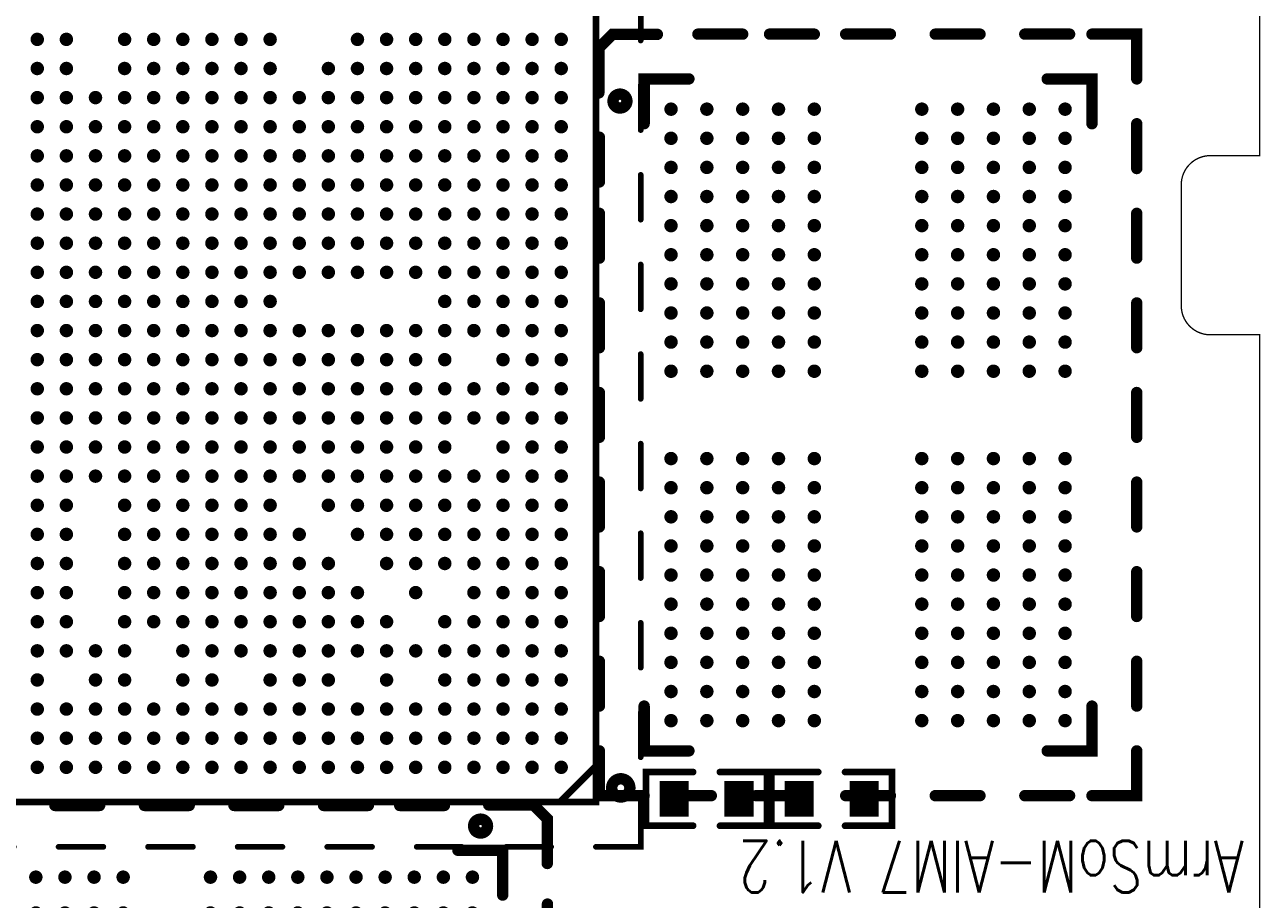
# Model space of a CAD drawing. Extents: x -0.2 to 69.5, y 0 to 51.5.
# Drawn here: x 41.88 to 69.47, y 10.42 to 29.94 of the extents above; entities that cross this region are included whole.
import ezdxf

# ---------------------------------------------------------------- set-up
doc = ezdxf.new("R2010")
doc.units = 0
for name, color, linetype in [('2D_LINE_00', 253, 'CONTINUOUS'), ('2D_LINE_01', 253, 'CONTINUOUS'), ('DRIL_NPLTE_THRU_01', 255, 'CONTINUOUS'), ('DRIL_PLTE_THRU_01', 255, 'CONTINUOUS'), ('PADS_INNER', 253, 'CONTINUOUS'), ('PADS_TOP', 253, 'CONTINUOUS'), ('PART_TOP_2DLINE_01', 1, 'CONTINUOUS'), ('PART_TOP_2DLINE_126', 255, 'CONTINUOUS'), ('TEXT_126', 255, 'CONTINUOUS')]:
    doc.layers.add(name, color=color, linetype=linetype)
doc.styles.add('W0$1651', font='simplex', dxfattribs={"width": 0.75})

# ---------------------------------------------------------------- blocks, each defined once
blk = doc.blocks.new('SMOOTH_0$2032')
at = {"const_width": 0.1016}
blk.add_lwpolyline([(-0.0508, 0, 1), (0.0508, 0, 1)], format="xyb", close=True, dxfattribs=at)
blk = doc.blocks.new('DRAWING_1')
at = {"layer": '2D_LINE_01', "const_width": 0.2032}
blk.add_lwpolyline([(0, 0), (0, 0.002032)], dxfattribs=at)
at = {"layer": '2D_LINE_01'}
for p in [(0, 0.002032), (0, 0)]:
    blk.add_blockref('SMOOTH_0$2032', p, dxfattribs=at)
blk = doc.blocks.new('DRAWING_551')
at = {"layer": '2D_LINE_00', "const_width": 0.03}
blk.add_lwpolyline([(-28.563, 26.915), (8.386, 26.915, -0.414214), (8.987, 26.315), (8.987, 8.915), (7.886, 8.915, 0.414214), (7.237, 8.266), (7.237, 5.564, 0.414214), (7.886, 4.915), (8.987, 4.915), (8.987, -17.484, -0.414214), (8.386, -18.085), (-60.014, -18.085, -0.414214)], format="xyb", dxfattribs=at)
blk = doc.blocks.new('SMOOTH_0$150114')
at = {"const_width": 0.075057}
blk.add_lwpolyline([(-0.037528, 0, 1), (0.037528, 0, 1)], format="xyb", close=True, dxfattribs=at)
blk = doc.blocks.new('PART_BODY_TOP_729')
at = {"layer": 'PART_TOP_2DLINE_126', "const_width": 0.15}
for points in [[(-0.3, 0.6), (-1.35, 0.6), (-1.35, -0.6), (-0.3, -0.6)], [(0.3, 0.6), (1.35, 0.6), (1.35, -0.6), (0.3, -0.6)]]:
    blk.add_lwpolyline(points, dxfattribs=at)
at = {"layer": 'PART_TOP_2DLINE_126'}
for p in [(-1.35, 0.6), (-0.3, 0.6), (0.3, 0.6), (1.35, 0.6), (-1.35, -0.6), (-0.3, -0.6), (0.3, -0.6), (1.35, -0.6)]:
    blk.add_blockref('SMOOTH_0$150114', p, dxfattribs=at)
blk = doc.blocks.new('DRIL_HOLE_0')
blk.add_lwpolyline([(0, 0, 1), (0, 0, 1)], format="xyb", close=True)
blk = doc.blocks.new('PAD_0')
blk.add_lwpolyline([(0, 0, 1), (0, 0, 1)], format="xyb", close=True)
blk = doc.blocks.new('PAD_36')
at = {"const_width": 0.64999}
blk.add_lwpolyline([(-0.40005, 0), (0.40005, 0)], dxfattribs=at)
blk = doc.blocks.new('STK_TOP_29')
at = {"layer": 'DRIL_NPLTE_THRU_01'}
blk.add_blockref('DRIL_HOLE_0', (0, 0), dxfattribs=at)
at = {"layer": 'PADS_INNER'}
blk.add_blockref('PAD_0', (0, 0), dxfattribs=at)
at = {"layer": 'PADS_TOP', "rotation": 90}
blk.add_blockref('PAD_36', (0, 0), dxfattribs=at)
blk = doc.blocks.new('SYM_TOP_43')
for name, p in [('PART_BODY_TOP_729', (0, 0)), ('STK_TOP_29', (-0.725, 0)), ('STK_TOP_29', (0.725, 0))]:
    blk.add_blockref(name, p)
blk = doc.blocks.new('PART_TOP_363')
blk.add_blockref('SYM_TOP_43', (0, 0))
blk = doc.blocks.new('PART_TOP_364')
blk.add_blockref('SYM_TOP_43', (0, 0))
blk = doc.blocks.new('SMOOTH_0$127')
at = {"const_width": 0.0635}
blk.add_lwpolyline([(-0.03175, 0, 1), (0.03175, 0, 1)], format="xyb", close=True, dxfattribs=at)
blk = doc.blocks.new('PART_BODY_TOP_713')
at = {"layer": 'PART_TOP_2DLINE_01'}
for points, const_width in [([(-11.5, 12.5), (-12.5, 12.5), (-12.5, 11.5)], 0.127), ([(-9.5, 12.5), (-10.5, 12.5)], 0.127), ([(-7.5, 12.5), (-8.5, 12.5)], 0.127), ([(-5.5, 12.5), (-6.5, 12.5)], 0.127), ([(-3.5, 12.5), (-4.5, 12.5)], 0.127), ([(-1.5, 12.5), (-2.5, 12.5)], 0.127), ([(0.5, 12.5), (-0.5, 12.5)], 0.127), ([(2.5, 12.5), (1.5, 12.5)], 0.127), ([(4.5, 12.5), (3.5, 12.5)], 0.127), ([(6.5, 12.5), (5.5, 12.5)], 0.127), ([(8.5, 12.5), (7.5, 12.5)], 0.127), ([(10.5, 12.5), (9.5, 12.5)], 0.127), ([(11.5, 12.5), (12.5, 12.5), (12.5, 11.5)], 0.127), ([(-10.731, 11.465), (-11.463, 10.733)], 0.15), ([(-12.5, 9.5), (-12.5, 10.5)], 0.127), ([(12.5, 9.5), (12.5, 10.5)], 0.127), ([(-12.5, 7.5), (-12.5, 8.5)], 0.127), ([(12.5, 7.5), (12.5, 8.5)], 0.127), ([(-12.5, 5.5), (-12.5, 6.5)], 0.127), ([(12.5, 5.5), (12.5, 6.5)], 0.127), ([(-12.5, 3.5), (-12.5, 4.5)], 0.127), ([(12.5, 3.5), (12.5, 4.5)], 0.127), ([(-12.5, 1.5), (-12.5, 2.5)], 0.127), ([(12.5, 1.5), (12.5, 2.5)], 0.127), ([(-12.5, -0.5), (-12.5, 0.5)], 0.127), ([(12.5, -0.5), (12.5, 0.5)], 0.127), ([(-12.5, -2.5), (-12.5, -1.5)], 0.127), ([(12.5, -2.5), (12.5, -1.5)], 0.127), ([(-12.5, -4.5), (-12.5, -3.5)], 0.127), ([(12.5, -4.5), (12.5, -3.5)], 0.127), ([(-12.5, -6.5), (-12.5, -5.5)], 0.127), ([(12.5, -6.5), (12.5, -5.5)], 0.127), ([(-12.5, -8.5), (-12.5, -7.5)], 0.127), ([(12.5, -8.5), (12.5, -7.5)], 0.127), ([(-12.5, -10.5), (-12.5, -9.5)], 0.127), ([(12.5, -10.5), (12.5, -9.5)], 0.127), ([(-11.5, -12.5), (-12.5, -12.5), (-12.5, -11.5)], 0.127), ([(12.5, -11.5), (12.5, -12.5), (11.5, -12.5)], 0.127), ([(-9.5, -12.5), (-10.5, -12.5)], 0.127), ([(-7.5, -12.5), (-8.5, -12.5)], 0.127), ([(-5.5, -12.5), (-6.5, -12.5)], 0.127), ([(-3.5, -12.5), (-4.5, -12.5)], 0.127), ([(-1.5, -12.5), (-2.5, -12.5)], 0.127), ([(0.5, -12.5), (-0.5, -12.5)], 0.127), ([(2.5, -12.5), (1.5, -12.5)], 0.127), ([(4.5, -12.5), (3.5, -12.5)], 0.127), ([(6.5, -12.5), (5.5, -12.5)], 0.127), ([(8.5, -12.5), (7.5, -12.5)], 0.127), ([(10.5, -12.5), (9.5, -12.5)], 0.127)]:
    blk.add_lwpolyline(points, dxfattribs=dict(at, const_width=const_width))
at = {"layer": 'PART_TOP_2DLINE_01', "const_width": 0.254}
blk.add_lwpolyline([(-12.258, 11.184, 1), (-11.852, 11.184, 1)], format="xyb", close=True, dxfattribs=at)
at = {"layer": 'PART_TOP_2DLINE_01', "const_width": 0.15}
blk.add_lwpolyline([(-11.5, -11.5), (-11.5, 11.5), (11.5, 11.5), (11.5, -11.5)], close=True, dxfattribs=at)
at = {"layer": 'PART_TOP_2DLINE_01'}
for name, p in [('SMOOTH_0$127', (-12.5, 12.5)), ('SMOOTH_0$127', (-11.5, 12.5)), ('SMOOTH_0$127', (-10.5, 12.5)), ('SMOOTH_0$127', (-9.5, 12.5)), ('SMOOTH_0$127', (-8.5, 12.5)), ('SMOOTH_0$127', (-7.5, 12.5)), ('SMOOTH_0$127', (-6.5, 12.5)), ('SMOOTH_0$127', (-5.5, 12.5)), ('SMOOTH_0$127', (-4.5, 12.5)), ('SMOOTH_0$127', (-3.5, 12.5)), ('SMOOTH_0$127', (-2.5, 12.5)), ('SMOOTH_0$127', (-1.5, 12.5)), ('SMOOTH_0$127', (-0.5, 12.5)), ('SMOOTH_0$127', (0.5, 12.5)), ('SMOOTH_0$127', (1.5, 12.5)), ('SMOOTH_0$127', (2.5, 12.5)), ('SMOOTH_0$127', (3.5, 12.5)), ('SMOOTH_0$127', (4.5, 12.5)), ('SMOOTH_0$127', (5.5, 12.5)), ('SMOOTH_0$127', (6.5, 12.5)), ('SMOOTH_0$127', (7.5, 12.5)), ('SMOOTH_0$127', (8.5, 12.5)), ('SMOOTH_0$127', (9.5, 12.5)), ('SMOOTH_0$127', (10.5, 12.5)), ('SMOOTH_0$127', (11.5, 12.5)), ('SMOOTH_0$127', (12.5, 12.5)), ('SMOOTH_0$127', (-12.5, 11.5)), ('SMOOTH_0$150114', (-11.5, 11.5)), ('SMOOTH_0$150114', (-10.731, 11.465)), ('SMOOTH_0$150114', (11.5, 11.5)), ('SMOOTH_0$127', (12.5, 11.5)), ('SMOOTH_0$150114', (-11.463, 10.733)), ('SMOOTH_0$127', (-12.5, 10.5)), ('SMOOTH_0$127', (12.5, 10.5)), ('SMOOTH_0$127', (-12.5, 9.5)), ('SMOOTH_0$127', (12.5, 9.5)), ('SMOOTH_0$127', (-12.5, 8.5)), ('SMOOTH_0$127', (12.5, 8.5)), ('SMOOTH_0$127', (-12.5, 7.5)), ('SMOOTH_0$127', (12.5, 7.5)), ('SMOOTH_0$127', (-12.5, 6.5)), ('SMOOTH_0$127', (12.5, 6.5)), ('SMOOTH_0$127', (-12.5, 5.5)), ('SMOOTH_0$127', (12.5, 5.5)), ('SMOOTH_0$127', (-12.5, 4.5)), ('SMOOTH_0$127', (12.5, 4.5)), ('SMOOTH_0$127', (-12.5, 3.5)), ('SMOOTH_0$127', (12.5, 3.5)), ('SMOOTH_0$127', (-12.5, 2.5)), ('SMOOTH_0$127', (12.5, 2.5)), ('SMOOTH_0$127', (-12.5, 1.5)), ('SMOOTH_0$127', (12.5, 1.5)), ('SMOOTH_0$127', (-12.5, 0.5)), ('SMOOTH_0$127', (12.5, 0.5)), ('SMOOTH_0$127', (-12.5, -0.5)), ('SMOOTH_0$127', (12.5, -0.5)), ('SMOOTH_0$127', (-12.5, -1.5)), ('SMOOTH_0$127', (12.5, -1.5)), ('SMOOTH_0$127', (-12.5, -2.5)), ('SMOOTH_0$127', (12.5, -2.5)), ('SMOOTH_0$127', (-12.5, -3.5)), ('SMOOTH_0$127', (12.5, -3.5)), ('SMOOTH_0$127', (-12.5, -4.5)), ('SMOOTH_0$127', (12.5, -4.5)), ('SMOOTH_0$127', (-12.5, -5.5)), ('SMOOTH_0$127', (12.5, -5.5)), ('SMOOTH_0$127', (-12.5, -6.5)), ('SMOOTH_0$127', (12.5, -6.5)), ('SMOOTH_0$127', (-12.5, -7.5)), ('SMOOTH_0$127', (12.5, -7.5)), ('SMOOTH_0$127', (-12.5, -8.5)), ('SMOOTH_0$127', (12.5, -8.5)), ('SMOOTH_0$127', (-12.5, -9.5)), ('SMOOTH_0$127', (12.5, -9.5)), ('SMOOTH_0$127', (-12.5, -10.5)), ('SMOOTH_0$127', (12.5, -10.5)), ('SMOOTH_0$127', (-12.5, -11.5)), ('SMOOTH_0$150114', (-11.5, -11.5)), ('SMOOTH_0$150114', (11.5, -11.5)), ('SMOOTH_0$127', (12.5, -11.5)), ('SMOOTH_0$127', (-12.5, -12.5)), ('SMOOTH_0$127', (-11.5, -12.5)), ('SMOOTH_0$127', (-10.5, -12.5)), ('SMOOTH_0$127', (-9.5, -12.5)), ('SMOOTH_0$127', (-8.5, -12.5)), ('SMOOTH_0$127', (-7.5, -12.5)), ('SMOOTH_0$127', (-6.5, -12.5)), ('SMOOTH_0$127', (-5.5, -12.5)), ('SMOOTH_0$127', (-4.5, -12.5)), ('SMOOTH_0$127', (-3.5, -12.5)), ('SMOOTH_0$127', (-2.5, -12.5)), ('SMOOTH_0$127', (-1.5, -12.5)), ('SMOOTH_0$127', (-0.5, -12.5)), ('SMOOTH_0$127', (0.5, -12.5)), ('SMOOTH_0$127', (1.5, -12.5)), ('SMOOTH_0$127', (2.5, -12.5)), ('SMOOTH_0$127', (3.5, -12.5)), ('SMOOTH_0$127', (4.5, -12.5)), ('SMOOTH_0$127', (5.5, -12.5)), ('SMOOTH_0$127', (6.5, -12.5)), ('SMOOTH_0$127', (7.5, -12.5)), ('SMOOTH_0$127', (8.5, -12.5)), ('SMOOTH_0$127', (9.5, -12.5)), ('SMOOTH_0$127', (10.5, -12.5)), ('SMOOTH_0$127', (11.5, -12.5)), ('SMOOTH_0$127', (12.5, -12.5))]:
    blk.add_blockref(name, p, dxfattribs=at)
blk = doc.blocks.new('PAD_39')
at = {"const_width": 0.15}
blk.add_lwpolyline([(0, -0.075, 1), (0, 0.075, 1)], format="xyb", close=True, dxfattribs=at)
blk = doc.blocks.new('STK_TOP_239')
at = {"layer": 'DRIL_PLTE_THRU_01'}
blk.add_blockref('DRIL_HOLE_0', (0, 0), dxfattribs=at)
at = {"layer": 'PADS_INNER'}
blk.add_blockref('PAD_0', (0, 0), dxfattribs=at)
at = {"layer": 'PADS_TOP'}
blk.add_blockref('PAD_39', (0, 0), dxfattribs=at)
blk = doc.blocks.new('SYM_TOP_36')
for name, p in [('PART_BODY_TOP_713', (0, 0)), ('STK_TOP_239', (-10.725, 10.725)), ('STK_TOP_239', (-10.075, 10.725)), ('STK_TOP_239', (-9.425, 10.725)), ('STK_TOP_239', (-8.775, 10.725)), ('STK_TOP_239', (-8.125, 10.725)), ('STK_TOP_239', (-7.475, 10.725)), ('STK_TOP_239', (-6.825, 10.725)), ('STK_TOP_239', (-6.175, 10.725)), ('STK_TOP_239', (-5.525, 10.725)), ('STK_TOP_239', (-4.875, 10.725)), ('STK_TOP_239', (-4.225, 10.725)), ('STK_TOP_239', (-3.575, 10.725)), ('STK_TOP_239', (-2.925, 10.725)), ('STK_TOP_239', (-2.275, 10.725)), ('STK_TOP_239', (-1.625, 10.725)), ('STK_TOP_239', (-0.975, 10.725)), ('STK_TOP_239', (-0.325, 10.725)), ('STK_TOP_239', (0.325, 10.725)), ('STK_TOP_239', (0.975, 10.725)), ('STK_TOP_239', (-10.725, 10.075)), ('STK_TOP_239', (-10.075, 10.075)), ('STK_TOP_239', (-9.425, 10.075)), ('STK_TOP_239', (-8.775, 10.075)), ('STK_TOP_239', (-8.125, 10.075)), ('STK_TOP_239', (-7.475, 10.075)), ('STK_TOP_239', (-6.825, 10.075)), ('STK_TOP_239', (-6.175, 10.075)), ('STK_TOP_239', (-5.525, 10.075)), ('STK_TOP_239', (-4.875, 10.075)), ('STK_TOP_239', (-4.225, 10.075)), ('STK_TOP_239', (-3.575, 10.075)), ('STK_TOP_239', (-2.925, 10.075)), ('STK_TOP_239', (-2.275, 10.075)), ('STK_TOP_239', (-1.625, 10.075)), ('STK_TOP_239', (-0.975, 10.075)), ('STK_TOP_239', (-0.325, 10.075)), ('STK_TOP_239', (0.325, 10.075)), ('STK_TOP_239', (0.975, 10.075)), ('STK_TOP_239', (-10.725, 9.425)), ('STK_TOP_239', (-10.075, 9.425)), ('STK_TOP_239', (-9.425, 9.425)), ('STK_TOP_239', (-8.775, 9.425)), ('STK_TOP_239', (-8.125, 9.425)), ('STK_TOP_239', (-7.475, 9.425)), ('STK_TOP_239', (-6.825, 9.425)), ('STK_TOP_239', (-6.175, 9.425)), ('STK_TOP_239', (-5.525, 9.425)), ('STK_TOP_239', (-4.875, 9.425)), ('STK_TOP_239', (-4.225, 9.425)), ('STK_TOP_239', (-3.575, 9.425)), ('STK_TOP_239', (-2.925, 9.425)), ('STK_TOP_239', (-2.275, 9.425)), ('STK_TOP_239', (-1.625, 9.425)), ('STK_TOP_239', (-0.975, 9.425)), ('STK_TOP_239', (-0.325, 9.425)), ('STK_TOP_239', (0.325, 9.425)), ('STK_TOP_239', (0.975, 9.425)), ('STK_TOP_239', (-10.725, 8.775)), ('STK_TOP_239', (-10.075, 8.775)), ('STK_TOP_239', (-9.425, 8.775)), ('STK_TOP_239', (-8.775, 8.775)), ('STK_TOP_239', (-8.125, 8.775)), ('STK_TOP_239', (-6.825, 8.775)), ('STK_TOP_239', (-5.525, 8.775)), ('STK_TOP_239', (-4.875, 8.775)), ('STK_TOP_239', (-4.225, 8.775)), ('STK_TOP_239', (-2.925, 8.775)), ('STK_TOP_239', (-2.275, 8.775)), ('STK_TOP_239', (-0.975, 8.775)), ('STK_TOP_239', (-0.325, 8.775)), ('STK_TOP_239', (0.975, 8.775)), ('STK_TOP_239', (-10.725, 8.125)), ('STK_TOP_239', (-10.075, 8.125)), ('STK_TOP_239', (-9.425, 8.125)), ('STK_TOP_239', (-8.775, 8.125)), ('STK_TOP_239', (-8.125, 8.125)), ('STK_TOP_239', (-7.475, 8.125)), ('STK_TOP_239', (-6.825, 8.125)), ('STK_TOP_239', (-6.175, 8.125)), ('STK_TOP_239', (-5.525, 8.125)), ('STK_TOP_239', (-4.875, 8.125)), ('STK_TOP_239', (-4.225, 8.125)), ('STK_TOP_239', (-3.575, 8.125)), ('STK_TOP_239', (-2.925, 8.125)), ('STK_TOP_239', (-2.275, 8.125)), ('STK_TOP_239', (-0.975, 8.125)), ('STK_TOP_239', (-0.325, 8.125)), ('STK_TOP_239', (0.325, 8.125)), ('STK_TOP_239', (0.975, 8.125)), ('STK_TOP_239', (-10.725, 7.475)), ('STK_TOP_239', (-10.075, 7.475)), ('STK_TOP_239', (-9.425, 7.475)), ('STK_TOP_239', (-8.775, 7.475)), ('STK_TOP_239', (-8.125, 7.475)), ('STK_TOP_239', (-6.825, 7.475)), ('STK_TOP_239', (-6.175, 7.475)), ('STK_TOP_239', (-5.525, 7.475)), ('STK_TOP_239', (-4.875, 7.475)), ('STK_TOP_239', (-4.225, 7.475)), ('STK_TOP_239', (-3.575, 7.475)), ('STK_TOP_239', (-2.925, 7.475)), ('STK_TOP_239', (-2.275, 7.475)), ('STK_TOP_239', (-1.625, 7.475)), ('STK_TOP_239', (-0.975, 7.475)), ('STK_TOP_239', (0.325, 7.475)), ('STK_TOP_239', (0.975, 7.475)), ('STK_TOP_239', (-10.725, 6.825)), ('STK_TOP_239', (-10.075, 6.825)), ('STK_TOP_239', (-9.425, 6.825)), ('STK_TOP_239', (-8.775, 6.825)), ('STK_TOP_239', (-7.475, 6.825)), ('STK_TOP_239', (-6.175, 6.825)), ('STK_TOP_239', (-5.525, 6.825)), ('STK_TOP_239', (-4.875, 6.825)), ('STK_TOP_239', (-4.225, 6.825)), ('STK_TOP_239', (-3.575, 6.825)), ('STK_TOP_239', (-2.925, 6.825)), ('STK_TOP_239', (-2.275, 6.825)), ('STK_TOP_239', (-1.625, 6.825)), ('STK_TOP_239', (-0.975, 6.825)), ('STK_TOP_239', (0.325, 6.825)), ('STK_TOP_239', (0.975, 6.825)), ('STK_TOP_239', (-10.725, 6.175)), ('STK_TOP_239', (-10.075, 6.175)), ('STK_TOP_239', (-9.425, 6.175)), ('STK_TOP_239', (-8.775, 6.175)), ('STK_TOP_239', (-8.125, 6.175)), ('STK_TOP_239', (-7.475, 6.175)), ('STK_TOP_239', (-6.825, 6.175)), ('STK_TOP_239', (-5.525, 6.175)), ('STK_TOP_239', (-4.875, 6.175)), ('STK_TOP_239', (-4.225, 6.175)), ('STK_TOP_239', (-3.575, 6.175)), ('STK_TOP_239', (-2.925, 6.175)), ('STK_TOP_239', (-2.275, 6.175)), ('STK_TOP_239', (-1.625, 6.175)), ('STK_TOP_239', (-0.975, 6.175)), ('STK_TOP_239', (0.325, 6.175)), ('STK_TOP_239', (0.975, 6.175)), ('STK_TOP_239', (-10.725, 5.525)), ('STK_TOP_239', (-10.075, 5.525)), ('STK_TOP_239', (-9.425, 5.525)), ('STK_TOP_239', (-8.775, 5.525)), ('STK_TOP_239', (-8.125, 5.525)), ('STK_TOP_239', (-7.475, 5.525)), ('STK_TOP_239', (-6.825, 5.525)), ('STK_TOP_239', (-6.175, 5.525)), ('STK_TOP_239', (-4.875, 5.525)), ('STK_TOP_239', (-4.225, 5.525)), ('STK_TOP_239', (-3.575, 5.525)), ('STK_TOP_239', (-2.925, 5.525)), ('STK_TOP_239', (-2.275, 5.525)), ('STK_TOP_239', (-1.625, 5.525)), ('STK_TOP_239', (-0.975, 5.525)), ('STK_TOP_239', (0.325, 5.525)), ('STK_TOP_239', (0.975, 5.525)), ('STK_TOP_239', (-10.725, 4.875)), ('STK_TOP_239', (-10.075, 4.875)), ('STK_TOP_239', (-9.425, 4.875)), ('STK_TOP_239', (-8.775, 4.875)), ('STK_TOP_239', (-8.125, 4.875)), ('STK_TOP_239', (-7.475, 4.875)), ('STK_TOP_239', (-6.825, 4.875)), ('STK_TOP_239', (-6.175, 4.875)), ('STK_TOP_239', (-5.525, 4.875)), ('STK_TOP_239', (-4.225, 4.875)), ('STK_TOP_239', (-3.575, 4.875)), ('STK_TOP_239', (-2.925, 4.875)), ('STK_TOP_239', (-2.275, 4.875)), ('STK_TOP_239', (-1.625, 4.875)), ('STK_TOP_239', (-0.975, 4.875)), ('STK_TOP_239', (0.325, 4.875)), ('STK_TOP_239', (0.975, 4.875)), ('STK_TOP_239', (-10.725, 4.225)), ('STK_TOP_239', (-10.075, 4.225)), ('STK_TOP_239', (-9.425, 4.225)), ('STK_TOP_239', (-8.775, 4.225)), ('STK_TOP_239', (-8.125, 4.225)), ('STK_TOP_239', (-7.475, 4.225)), ('STK_TOP_239', (-6.825, 4.225)), ('STK_TOP_239', (-6.175, 4.225)), ('STK_TOP_239', (-5.525, 4.225)), ('STK_TOP_239', (-4.875, 4.225)), ('STK_TOP_239', (-4.225, 4.225)), ('STK_TOP_239', (-3.575, 4.225)), ('STK_TOP_239', (-2.925, 4.225)), ('STK_TOP_239', (-2.275, 4.225)), ('STK_TOP_239', (-1.625, 4.225)), ('STK_TOP_239', (-0.975, 4.225)), ('STK_TOP_239', (-0.325, 4.225)), ('STK_TOP_239', (0.325, 4.225)), ('STK_TOP_239', (0.975, 4.225)), ('STK_TOP_239', (-10.725, 3.575)), ('STK_TOP_239', (-10.075, 3.575)), ('STK_TOP_239', (-9.425, 3.575)), ('STK_TOP_239', (-8.125, 3.575)), ('STK_TOP_239', (-7.475, 3.575)), ('STK_TOP_239', (-6.825, 3.575)), ('STK_TOP_239', (-6.175, 3.575)), ('STK_TOP_239', (-5.525, 3.575)), ('STK_TOP_239', (-4.875, 3.575)), ('STK_TOP_239', (-4.225, 3.575)), ('STK_TOP_239', (-3.575, 3.575)), ('STK_TOP_239', (-2.925, 3.575)), ('STK_TOP_239', (-2.275, 3.575)), ('STK_TOP_239', (-1.625, 3.575)), ('STK_TOP_239', (-0.975, 3.575)), ('STK_TOP_239', (-0.325, 3.575)), ('STK_TOP_239', (0.325, 3.575)), ('STK_TOP_239', (0.975, 3.575)), ('STK_TOP_239', (-10.725, 2.925)), ('STK_TOP_239', (-10.075, 2.925)), ('STK_TOP_239', (-9.425, 2.925)), ('STK_TOP_239', (-8.775, 2.925)), ('STK_TOP_239', (-8.125, 2.925)), ('STK_TOP_239', (-7.475, 2.925)), ('STK_TOP_239', (-6.825, 2.925)), ('STK_TOP_239', (-6.175, 2.925)), ('STK_TOP_239', (-5.525, 2.925)), ('STK_TOP_239', (-4.875, 2.925)), ('STK_TOP_239', (-4.225, 2.925)), ('STK_TOP_239', (-3.575, 2.925)), ('STK_TOP_239', (-2.925, 2.925)), ('STK_TOP_239', (-2.275, 2.925)), ('STK_TOP_239', (-1.625, 2.925)), ('STK_TOP_239', (-0.975, 2.925)), ('STK_TOP_239', (-0.325, 2.925)), ('STK_TOP_239', (0.325, 2.925)), ('STK_TOP_239', (0.975, 2.925)), ('STK_TOP_239', (-10.725, 2.275)), ('STK_TOP_239', (-10.075, 2.275)), ('STK_TOP_239', (-9.425, 2.275)), ('STK_TOP_239', (-8.775, 2.275)), ('STK_TOP_239', (-8.125, 2.275)), ('STK_TOP_239', (-7.475, 2.275)), ('STK_TOP_239', (-6.825, 2.275)), ('STK_TOP_239', (-6.175, 2.275)), ('STK_TOP_239', (-5.525, 2.275)), ('STK_TOP_239', (-4.875, 2.275)), ('STK_TOP_239', (-4.225, 2.275)), ('STK_TOP_239', (-3.575, 2.275)), ('STK_TOP_239', (-2.925, 2.275)), ('STK_TOP_239', (-2.275, 2.275)), ('STK_TOP_239', (-1.625, 2.275)), ('STK_TOP_239', (-0.975, 2.275)), ('STK_TOP_239', (-0.325, 2.275)), ('STK_TOP_239', (0.325, 2.275)), ('STK_TOP_239', (0.975, 2.275)), ('STK_TOP_239', (-10.725, 1.625)), ('STK_TOP_239', (-10.075, 1.625)), ('STK_TOP_239', (-9.425, 1.625)), ('STK_TOP_239', (-8.125, 1.625)), ('STK_TOP_239', (-7.475, 1.625)), ('STK_TOP_239', (-6.825, 1.625)), ('STK_TOP_239', (-6.175, 1.625)), ('STK_TOP_239', (-5.525, 1.625)), ('STK_TOP_239', (-4.875, 1.625)), ('STK_TOP_239', (-4.225, 1.625)), ('STK_TOP_239', (-3.575, 1.625)), ('STK_TOP_239', (-2.925, 1.625)), ('STK_TOP_239', (-2.275, 1.625)), ('STK_TOP_239', (-1.625, 1.625)), ('STK_TOP_239', (-0.975, 1.625)), ('STK_TOP_239', (-0.325, 1.625)), ('STK_TOP_239', (0.325, 1.625)), ('STK_TOP_239', (0.975, 1.625)), ('STK_TOP_239', (-10.725, 0.975)), ('STK_TOP_239', (-10.075, 0.975)), ('STK_TOP_239', (-9.425, 0.975)), ('STK_TOP_239', (-8.775, 0.975)), ('STK_TOP_239', (-8.125, 0.975)), ('STK_TOP_239', (-7.475, 0.975)), ('STK_TOP_239', (-6.825, 0.975)), ('STK_TOP_239', (-6.175, 0.975)), ('STK_TOP_239', (-5.525, 0.975)), ('STK_TOP_239', (-4.875, 0.975)), ('STK_TOP_239', (-4.225, 0.975)), ('STK_TOP_239', (-3.575, 0.975)), ('STK_TOP_239', (-2.925, 0.975)), ('STK_TOP_239', (-2.275, 0.975)), ('STK_TOP_239', (-1.625, 0.975)), ('STK_TOP_239', (-0.975, 0.975)), ('STK_TOP_239', (-0.325, 0.975)), ('STK_TOP_239', (0.325, 0.975)), ('STK_TOP_239', (0.975, 0.975)), ('STK_TOP_239', (-10.725, 0.325)), ('STK_TOP_239', (-10.075, 0.325)), ('STK_TOP_239', (-9.425, 0.325)), ('STK_TOP_239', (-8.775, 0.325)), ('STK_TOP_239', (-8.125, 0.325)), ('STK_TOP_239', (-4.225, 0.325)), ('STK_TOP_239', (-3.575, 0.325)), ('STK_TOP_239', (-2.925, 0.325)), ('STK_TOP_239', (-2.275, 0.325)), ('STK_TOP_239', (-1.625, 0.325)), ('STK_TOP_239', (-0.975, 0.325)), ('STK_TOP_239', (-0.325, 0.325)), ('STK_TOP_239', (0.325, 0.325)), ('STK_TOP_239', (0.975, 0.325)), ('STK_TOP_239', (-10.725, -0.325)), ('STK_TOP_239', (-10.075, -0.325)), ('STK_TOP_239', (-9.425, -0.325)), ('STK_TOP_239', (-8.775, -0.325)), ('STK_TOP_239', (-8.125, -0.325)), ('STK_TOP_239', (-7.475, -0.325)), ('STK_TOP_239', (-6.825, -0.325)), ('STK_TOP_239', (-6.175, -0.325)), ('STK_TOP_239', (-5.525, -0.325)), ('STK_TOP_239', (-4.875, -0.325)), ('STK_TOP_239', (-4.225, -0.325)), ('STK_TOP_239', (-3.575, -0.325)), ('STK_TOP_239', (-2.925, -0.325)), ('STK_TOP_239', (-2.275, -0.325)), ('STK_TOP_239', (-1.625, -0.325)), ('STK_TOP_239', (-0.975, -0.325)), ('STK_TOP_239', (-0.325, -0.325)), ('STK_TOP_239', (0.325, -0.325)), ('STK_TOP_239', (0.975, -0.325)), ('STK_TOP_239', (-10.725, -0.975)), ('STK_TOP_239', (-10.075, -0.975)), ('STK_TOP_239', (-9.425, -0.975)), ('STK_TOP_239', (-8.775, -0.975)), ('STK_TOP_239', (-8.125, -0.975)), ('STK_TOP_239', (-7.475, -0.975)), ('STK_TOP_239', (-6.825, -0.975)), ('STK_TOP_239', (-6.175, -0.975)), ('STK_TOP_239', (-5.525, -0.975)), ('STK_TOP_239', (-4.875, -0.975)), ('STK_TOP_239', (-4.225, -0.975)), ('STK_TOP_239', (-3.575, -0.975)), ('STK_TOP_239', (-2.925, -0.975)), ('STK_TOP_239', (-2.275, -0.975)), ('STK_TOP_239', (-1.625, -0.975)), ('STK_TOP_239', (-0.975, -0.975)), ('STK_TOP_239', (-0.325, -0.975)), ('STK_TOP_239', (0.325, -0.975)), ('STK_TOP_239', (0.975, -0.975)), ('STK_TOP_239', (-10.725, -1.625)), ('STK_TOP_239', (-10.075, -1.625)), ('STK_TOP_239', (-9.425, -1.625)), ('STK_TOP_239', (-8.775, -1.625)), ('STK_TOP_239', (-8.125, -1.625)), ('STK_TOP_239', (-7.475, -1.625)), ('STK_TOP_239', (-6.825, -1.625)), ('STK_TOP_239', (-6.175, -1.625)), ('STK_TOP_239', (-5.525, -1.625)), ('STK_TOP_239', (-4.875, -1.625)), ('STK_TOP_239', (-4.225, -1.625)), ('STK_TOP_239', (-3.575, -1.625)), ('STK_TOP_239', (-2.925, -1.625)), ('STK_TOP_239', (-2.275, -1.625)), ('STK_TOP_239', (-1.625, -1.625)), ('STK_TOP_239', (-0.975, -1.625)), ('STK_TOP_239', (-0.325, -1.625)), ('STK_TOP_239', (0.325, -1.625)), ('STK_TOP_239', (0.975, -1.625)), ('STK_TOP_239', (-10.725, -2.275)), ('STK_TOP_239', (-10.075, -2.275)), ('STK_TOP_239', (-9.425, -2.275)), ('STK_TOP_239', (-8.775, -2.275)), ('STK_TOP_239', (-8.125, -2.275)), ('STK_TOP_239', (-7.475, -2.275)), ('STK_TOP_239', (-6.825, -2.275)), ('STK_TOP_239', (-6.175, -2.275)), ('STK_TOP_239', (-5.525, -2.275)), ('STK_TOP_239', (-4.875, -2.275)), ('STK_TOP_239', (-4.225, -2.275)), ('STK_TOP_239', (-3.575, -2.275)), ('STK_TOP_239', (-2.925, -2.275)), ('STK_TOP_239', (-2.275, -2.275)), ('STK_TOP_239', (-1.625, -2.275)), ('STK_TOP_239', (-0.975, -2.275)), ('STK_TOP_239', (-0.325, -2.275)), ('STK_TOP_239', (0.325, -2.275)), ('STK_TOP_239', (0.975, -2.275)), ('STK_TOP_239', (-10.725, -2.925)), ('STK_TOP_239', (-10.075, -2.925)), ('STK_TOP_239', (-9.425, -2.925)), ('STK_TOP_239', (-8.775, -2.925)), ('STK_TOP_239', (-8.125, -2.925)), ('STK_TOP_239', (-7.475, -2.925)), ('STK_TOP_239', (-6.825, -2.925)), ('STK_TOP_239', (-6.175, -2.925)), ('STK_TOP_239', (-5.525, -2.925)), ('STK_TOP_239', (-4.875, -2.925)), ('STK_TOP_239', (-4.225, -2.925)), ('STK_TOP_239', (-3.575, -2.925)), ('STK_TOP_239', (-2.925, -2.925)), ('STK_TOP_239', (-2.275, -2.925)), ('STK_TOP_239', (-1.625, -2.925)), ('STK_TOP_239', (-0.975, -2.925)), ('STK_TOP_239', (-0.325, -2.925)), ('STK_TOP_239', (0.325, -2.925)), ('STK_TOP_239', (0.975, -2.925)), ('STK_TOP_239', (-10.725, -3.575)), ('STK_TOP_239', (-10.075, -3.575)), ('STK_TOP_239', (-9.425, -3.575)), ('STK_TOP_239', (-8.775, -3.575)), ('STK_TOP_239', (-8.125, -3.575)), ('STK_TOP_239', (-7.475, -3.575)), ('STK_TOP_239', (-6.825, -3.575)), ('STK_TOP_239', (-6.175, -3.575)), ('STK_TOP_239', (-5.525, -3.575)), ('STK_TOP_239', (-4.875, -3.575)), ('STK_TOP_239', (-4.225, -3.575)), ('STK_TOP_239', (-3.575, -3.575)), ('STK_TOP_239', (-2.925, -3.575)), ('STK_TOP_239', (-2.275, -3.575)), ('STK_TOP_239', (-1.625, -3.575)), ('STK_TOP_239', (-0.975, -3.575)), ('STK_TOP_239', (-0.325, -3.575)), ('STK_TOP_239', (0.325, -3.575)), ('STK_TOP_239', (0.975, -3.575)), ('STK_TOP_239', (-10.725, -4.225)), ('STK_TOP_239', (-10.075, -4.225)), ('STK_TOP_239', (-9.425, -4.225)), ('STK_TOP_239', (-8.775, -4.225)), ('STK_TOP_239', (-8.125, -4.225)), ('STK_TOP_239', (-7.475, -4.225)), ('STK_TOP_239', (-6.825, -4.225)), ('STK_TOP_239', (-6.175, -4.225)), ('STK_TOP_239', (-5.525, -4.225)), ('STK_TOP_239', (-4.875, -4.225)), ('STK_TOP_239', (-4.225, -4.225)), ('STK_TOP_239', (-3.575, -4.225)), ('STK_TOP_239', (-2.925, -4.225)), ('STK_TOP_239', (-2.275, -4.225)), ('STK_TOP_239', (-1.625, -4.225)), ('STK_TOP_239', (-0.975, -4.225)), ('STK_TOP_239', (-0.325, -4.225)), ('STK_TOP_239', (0.325, -4.225)), ('STK_TOP_239', (0.975, -4.225)), ('STK_TOP_239', (-10.725, -4.875)), ('STK_TOP_239', (-10.075, -4.875)), ('STK_TOP_239', (-9.425, -4.875)), ('STK_TOP_239', (-8.775, -4.875)), ('STK_TOP_239', (-8.125, -4.875)), ('STK_TOP_239', (-7.475, -4.875)), ('STK_TOP_239', (-6.825, -4.875)), ('STK_TOP_239', (-6.175, -4.875)), ('STK_TOP_239', (-5.525, -4.875)), ('STK_TOP_239', (-4.225, -4.875)), ('STK_TOP_239', (-3.575, -4.875)), ('STK_TOP_239', (-2.925, -4.875)), ('STK_TOP_239', (-2.275, -4.875)), ('STK_TOP_239', (-1.625, -4.875)), ('STK_TOP_239', (-0.975, -4.875)), ('STK_TOP_239', (0.325, -4.875)), ('STK_TOP_239', (0.975, -4.875)), ('STK_TOP_239', (-10.725, -5.525)), ('STK_TOP_239', (-10.075, -5.525)), ('STK_TOP_239', (-9.425, -5.525)), ('STK_TOP_239', (-8.775, -5.525)), ('STK_TOP_239', (-8.125, -5.525)), ('STK_TOP_239', (-7.475, -5.525)), ('STK_TOP_239', (-6.825, -5.525)), ('STK_TOP_239', (-6.175, -5.525)), ('STK_TOP_239', (-4.225, -5.525)), ('STK_TOP_239', (-3.575, -5.525)), ('STK_TOP_239', (-2.925, -5.525)), ('STK_TOP_239', (-2.275, -5.525)), ('STK_TOP_239', (-1.625, -5.525)), ('STK_TOP_239', (-0.975, -5.525)), ('STK_TOP_239', (0.325, -5.525)), ('STK_TOP_239', (0.975, -5.525))]:
    blk.add_blockref(name, p)
blk = doc.blocks.new('PART_TOP_589')
blk.add_blockref('SYM_TOP_36', (0, 0))
blk = doc.blocks.new('SMOOTH_0$254')
at = {"const_width": 0.127}
blk.add_lwpolyline([(-0.0635, 0, 1), (0.0635, 0, 1)], format="xyb", close=True, dxfattribs=at)
blk = doc.blocks.new('PART_BODY_TOP_714')
at = {"layer": 'PART_TOP_2DLINE_01', "const_width": 0.254}
for points in [[(-4.705, 8.495), (-5.705, 8.495), (-6.012, 8.188), (-6.012, 7.188)], [(-3.8, 8.5), (-2.8, 8.5)], [(-2.2, 8.5), (-1.2, 8.5)], [(-0.5, 8.5), (0.5, 8.5)], [(1.5, 8.5), (2.5, 8.5)], [(3.5, 8.5), (4.5, 8.5)], [(5, 8.5), (6, 8.5), (6, 7.5)], [(-5, 6.5), (-5, 7.5), (-4, 7.5)], [(5, 6.5), (5, 7.5), (4, 7.5)], [(6, 6.5), (6, 5.5)], [(-6, 6.2), (-6, 5.2)], [(-6, 4.5), (-6, 3.5)], [(6, 4.5), (6, 3.5)], [(-6, 2.5), (-6, 1.5)], [(6, 2.5), (6, 1.5)], [(-6, 0.5), (-6, -0.5)], [(6, 0.5), (6, -0.5)], [(-6, -1.5), (-6, -2.5)], [(6, -1.5), (6, -2.5)], [(-6, -3.5), (-6, -4.5)], [(6, -3.5), (6, -4.5)], [(-6, -5.5), (-6, -6.5)], [(6, -5.5), (6, -6.5)], [(-5, -6.5), (-5, -7.5), (-4, -7.5)], [(4, -7.5), (5, -7.5), (5, -6.5)], [(-5, -8.5), (-6, -8.5), (-6, -7.5)], [(6, -7.5), (6, -8.5), (5, -8.5)], [(-4.5, -8.5), (-3.5, -8.5)], [(-2.5, -8.5), (-1.5, -8.5)], [(-0.5, -8.5), (0.5, -8.5)], [(1.5, -8.5), (2.5, -8.5)], [(3.5, -8.5), (4.5, -8.5)]]:
    blk.add_lwpolyline(points, dxfattribs=at)
blk.add_lwpolyline([(-5.695, 7.006, 1), (-5.385, 7.006, 1)], format="xyb", close=True, dxfattribs=at)
at = {"layer": 'PART_TOP_2DLINE_01'}
for p in [(-5.705, 8.495), (-4.705, 8.495), (-3.8, 8.5), (-2.8, 8.5), (-2.2, 8.5), (-1.2, 8.5), (-0.5, 8.5), (0.5, 8.5), (1.5, 8.5), (2.5, 8.5), (3.5, 8.5), (4.5, 8.5), (5, 8.5), (6, 8.5), (-6.012, 8.188), (-5, 7.5), (-4, 7.5), (4, 7.5), (5, 7.5), (6, 7.5), (-6.012, 7.188), (-5, 6.5), (5, 6.5), (6, 6.5), (-6, 6.2), (6, 5.5), (-6, 5.2), (-6, 4.5), (6, 4.5), (-6, 3.5), (6, 3.5), (-6, 2.5), (6, 2.5), (-6, 1.5), (6, 1.5), (-6, 0.5), (6, 0.5), (-6, -0.5), (6, -0.5), (-6, -1.5), (6, -1.5), (-6, -2.5), (6, -2.5), (-6, -3.5), (6, -3.5), (-6, -4.5), (6, -4.5), (-6, -5.5), (6, -5.5), (-6, -6.5), (-5, -6.5), (5, -6.5), (6, -6.5), (-6, -7.5), (-5, -7.5), (-4, -7.5), (4, -7.5), (5, -7.5), (6, -7.5), (-6, -8.5), (-5, -8.5), (-4.5, -8.5), (-3.5, -8.5), (-2.5, -8.5), (-1.5, -8.5), (-0.5, -8.5), (0.5, -8.5), (1.5, -8.5), (2.5, -8.5), (3.5, -8.5), (4.5, -8.5), (5, -8.5), (6, -8.5)]:
    blk.add_blockref('SMOOTH_0$254', p, dxfattribs=at)
blk = doc.blocks.new('SYM_TOP_37')
for name, p in [('PART_BODY_TOP_714', (0, 0)), ('STK_TOP_239', (-4.4, 6.825)), ('STK_TOP_239', (-3.6, 6.825)), ('STK_TOP_239', (-2.8, 6.825)), ('STK_TOP_239', (-2, 6.825)), ('STK_TOP_239', (-1.2, 6.825)), ('STK_TOP_239', (1.2, 6.825)), ('STK_TOP_239', (2, 6.825)), ('STK_TOP_239', (2.8, 6.825)), ('STK_TOP_239', (3.6, 6.825)), ('STK_TOP_239', (4.4, 6.825)), ('STK_TOP_239', (-4.4, 6.175)), ('STK_TOP_239', (-3.6, 6.175)), ('STK_TOP_239', (-2.8, 6.175)), ('STK_TOP_239', (-2, 6.175)), ('STK_TOP_239', (-1.2, 6.175)), ('STK_TOP_239', (1.2, 6.175)), ('STK_TOP_239', (2, 6.175)), ('STK_TOP_239', (2.8, 6.175)), ('STK_TOP_239', (3.6, 6.175)), ('STK_TOP_239', (4.4, 6.175)), ('STK_TOP_239', (-4.4, 5.525)), ('STK_TOP_239', (-3.6, 5.525)), ('STK_TOP_239', (-2.8, 5.525)), ('STK_TOP_239', (-2, 5.525)), ('STK_TOP_239', (-1.2, 5.525)), ('STK_TOP_239', (1.2, 5.525)), ('STK_TOP_239', (2, 5.525)), ('STK_TOP_239', (2.8, 5.525)), ('STK_TOP_239', (3.6, 5.525)), ('STK_TOP_239', (4.4, 5.525)), ('STK_TOP_239', (-4.4, 4.875)), ('STK_TOP_239', (-3.6, 4.875)), ('STK_TOP_239', (-2.8, 4.875)), ('STK_TOP_239', (-2, 4.875)), ('STK_TOP_239', (-1.2, 4.875)), ('STK_TOP_239', (1.2, 4.875)), ('STK_TOP_239', (2, 4.875)), ('STK_TOP_239', (2.8, 4.875)), ('STK_TOP_239', (3.6, 4.875)), ('STK_TOP_239', (4.4, 4.875)), ('STK_TOP_239', (-4.4, 4.225)), ('STK_TOP_239', (-3.6, 4.225)), ('STK_TOP_239', (-2.8, 4.225)), ('STK_TOP_239', (-2, 4.225)), ('STK_TOP_239', (-1.2, 4.225)), ('STK_TOP_239', (1.2, 4.225)), ('STK_TOP_239', (2, 4.225)), ('STK_TOP_239', (2.8, 4.225)), ('STK_TOP_239', (3.6, 4.225)), ('STK_TOP_239', (4.4, 4.225)), ('STK_TOP_239', (-4.4, 3.575)), ('STK_TOP_239', (-3.6, 3.575)), ('STK_TOP_239', (-2.8, 3.575)), ('STK_TOP_239', (-2, 3.575)), ('STK_TOP_239', (-1.2, 3.575)), ('STK_TOP_239', (1.2, 3.575)), ('STK_TOP_239', (2, 3.575)), ('STK_TOP_239', (2.8, 3.575)), ('STK_TOP_239', (3.6, 3.575)), ('STK_TOP_239', (4.4, 3.575)), ('STK_TOP_239', (-4.4, 2.925)), ('STK_TOP_239', (-3.6, 2.925)), ('STK_TOP_239', (-2.8, 2.925)), ('STK_TOP_239', (-2, 2.925)), ('STK_TOP_239', (-1.2, 2.925)), ('STK_TOP_239', (1.2, 2.925)), ('STK_TOP_239', (2, 2.925)), ('STK_TOP_239', (2.8, 2.925)), ('STK_TOP_239', (3.6, 2.925)), ('STK_TOP_239', (4.4, 2.925)), ('STK_TOP_239', (-4.4, 2.275)), ('STK_TOP_239', (-3.6, 2.275)), ('STK_TOP_239', (-2.8, 2.275)), ('STK_TOP_239', (-2, 2.275)), ('STK_TOP_239', (-1.2, 2.275)), ('STK_TOP_239', (1.2, 2.275)), ('STK_TOP_239', (2, 2.275)), ('STK_TOP_239', (2.8, 2.275)), ('STK_TOP_239', (3.6, 2.275)), ('STK_TOP_239', (4.4, 2.275)), ('STK_TOP_239', (-4.4, 1.625)), ('STK_TOP_239', (-3.6, 1.625)), ('STK_TOP_239', (-2.8, 1.625)), ('STK_TOP_239', (-2, 1.625)), ('STK_TOP_239', (-1.2, 1.625)), ('STK_TOP_239', (1.2, 1.625)), ('STK_TOP_239', (2, 1.625)), ('STK_TOP_239', (2.8, 1.625)), ('STK_TOP_239', (3.6, 1.625)), ('STK_TOP_239', (4.4, 1.625)), ('STK_TOP_239', (-4.4, 0.975)), ('STK_TOP_239', (-3.6, 0.975)), ('STK_TOP_239', (-2.8, 0.975)), ('STK_TOP_239', (-2, 0.975)), ('STK_TOP_239', (-1.2, 0.975)), ('STK_TOP_239', (1.2, 0.975)), ('STK_TOP_239', (2, 0.975)), ('STK_TOP_239', (2.8, 0.975)), ('STK_TOP_239', (3.6, 0.975)), ('STK_TOP_239', (4.4, 0.975)), ('STK_TOP_239', (-4.4, -0.975)), ('STK_TOP_239', (-3.6, -0.975)), ('STK_TOP_239', (-2.8, -0.975)), ('STK_TOP_239', (-2, -0.975)), ('STK_TOP_239', (-1.2, -0.975)), ('STK_TOP_239', (1.2, -0.975)), ('STK_TOP_239', (2, -0.975)), ('STK_TOP_239', (2.8, -0.975)), ('STK_TOP_239', (3.6, -0.975)), ('STK_TOP_239', (4.4, -0.975)), ('STK_TOP_239', (-4.4, -1.625)), ('STK_TOP_239', (-3.6, -1.625)), ('STK_TOP_239', (-2.8, -1.625)), ('STK_TOP_239', (-2, -1.625)), ('STK_TOP_239', (-1.2, -1.625)), ('STK_TOP_239', (1.2, -1.625)), ('STK_TOP_239', (2, -1.625)), ('STK_TOP_239', (2.8, -1.625)), ('STK_TOP_239', (3.6, -1.625)), ('STK_TOP_239', (4.4, -1.625)), ('STK_TOP_239', (-4.4, -2.275)), ('STK_TOP_239', (-3.6, -2.275)), ('STK_TOP_239', (-2.8, -2.275)), ('STK_TOP_239', (-2, -2.275)), ('STK_TOP_239', (-1.2, -2.275)), ('STK_TOP_239', (1.2, -2.275)), ('STK_TOP_239', (2, -2.275)), ('STK_TOP_239', (2.8, -2.275)), ('STK_TOP_239', (3.6, -2.275)), ('STK_TOP_239', (4.4, -2.275)), ('STK_TOP_239', (-4.4, -2.925)), ('STK_TOP_239', (-3.6, -2.925)), ('STK_TOP_239', (-2.8, -2.925)), ('STK_TOP_239', (-2, -2.925)), ('STK_TOP_239', (-1.2, -2.925)), ('STK_TOP_239', (1.2, -2.925)), ('STK_TOP_239', (2, -2.925)), ('STK_TOP_239', (2.8, -2.925)), ('STK_TOP_239', (3.6, -2.925)), ('STK_TOP_239', (4.4, -2.925)), ('STK_TOP_239', (-4.4, -3.575)), ('STK_TOP_239', (-3.6, -3.575)), ('STK_TOP_239', (-2.8, -3.575)), ('STK_TOP_239', (-2, -3.575)), ('STK_TOP_239', (-1.2, -3.575)), ('STK_TOP_239', (1.2, -3.575)), ('STK_TOP_239', (2, -3.575)), ('STK_TOP_239', (2.8, -3.575)), ('STK_TOP_239', (3.6, -3.575)), ('STK_TOP_239', (4.4, -3.575)), ('STK_TOP_239', (-4.4, -4.225)), ('STK_TOP_239', (-3.6, -4.225)), ('STK_TOP_239', (-2.8, -4.225)), ('STK_TOP_239', (-2, -4.225)), ('STK_TOP_239', (-1.2, -4.225)), ('STK_TOP_239', (1.2, -4.225)), ('STK_TOP_239', (2, -4.225)), ('STK_TOP_239', (2.8, -4.225)), ('STK_TOP_239', (3.6, -4.225)), ('STK_TOP_239', (4.4, -4.225)), ('STK_TOP_239', (-4.4, -4.875)), ('STK_TOP_239', (-3.6, -4.875)), ('STK_TOP_239', (-2.8, -4.875)), ('STK_TOP_239', (-2, -4.875)), ('STK_TOP_239', (-1.2, -4.875)), ('STK_TOP_239', (1.2, -4.875)), ('STK_TOP_239', (2, -4.875)), ('STK_TOP_239', (2.8, -4.875)), ('STK_TOP_239', (3.6, -4.875)), ('STK_TOP_239', (4.4, -4.875)), ('STK_TOP_239', (-4.4, -5.525)), ('STK_TOP_239', (-3.6, -5.525)), ('STK_TOP_239', (-2.8, -5.525)), ('STK_TOP_239', (-2, -5.525)), ('STK_TOP_239', (-1.2, -5.525)), ('STK_TOP_239', (1.2, -5.525)), ('STK_TOP_239', (2, -5.525)), ('STK_TOP_239', (2.8, -5.525)), ('STK_TOP_239', (3.6, -5.525)), ('STK_TOP_239', (4.4, -5.525)), ('STK_TOP_239', (-4.4, -6.175)), ('STK_TOP_239', (-3.6, -6.175)), ('STK_TOP_239', (-2.8, -6.175)), ('STK_TOP_239', (-2, -6.175)), ('STK_TOP_239', (-1.2, -6.175)), ('STK_TOP_239', (1.2, -6.175)), ('STK_TOP_239', (2, -6.175)), ('STK_TOP_239', (2.8, -6.175)), ('STK_TOP_239', (3.6, -6.175)), ('STK_TOP_239', (4.4, -6.175)), ('STK_TOP_239', (-4.4, -6.825)), ('STK_TOP_239', (-3.6, -6.825)), ('STK_TOP_239', (-2.8, -6.825)), ('STK_TOP_239', (-2, -6.825)), ('STK_TOP_239', (-1.2, -6.825)), ('STK_TOP_239', (1.2, -6.825)), ('STK_TOP_239', (2, -6.825)), ('STK_TOP_239', (2.8, -6.825)), ('STK_TOP_239', (3.6, -6.825)), ('STK_TOP_239', (4.4, -6.825))]:
    blk.add_blockref(name, p)
blk = doc.blocks.new('PART_TOP_594')
blk.add_blockref('SYM_TOP_37', (0, 0))
blk = doc.blocks.new('PART_TOP_595')
blk.add_blockref('SYM_TOP_37', (0, 0))

msp = doc.modelspace()

# ---------------------------------------------------------------- block references
for name, p in [('DRAWING_551', (60.465, 18.105)), ('PART_TOP_595', (60.708, 21.232)), ('DRAWING_1', (45.406, 15.312)), ('PART_TOP_364', (59.895, 12.66))]:
    msp.add_blockref(name, p)
for name, p, rotation in [('PART_TOP_589', (43.131, 24.09), 180), ('PART_TOP_363', (57.101, 12.66), 180), ('PART_TOP_594', (45.049, 6.513), 270)]:
    msp.add_blockref(name, p, dxfattribs=dict(rotation=rotation))

# ---------------------------------------------------------------- texts
at = {"layer": 'TEXT_126', "style": 'W0$1651', "width": 0.75}
msp.add_text('ArmSoM-AIM7 V1.2', height=1.1557, rotation=180, dxfattribs=at).set_placement((69.098, 11.727))

doc.saveas('drawing.dxf')
